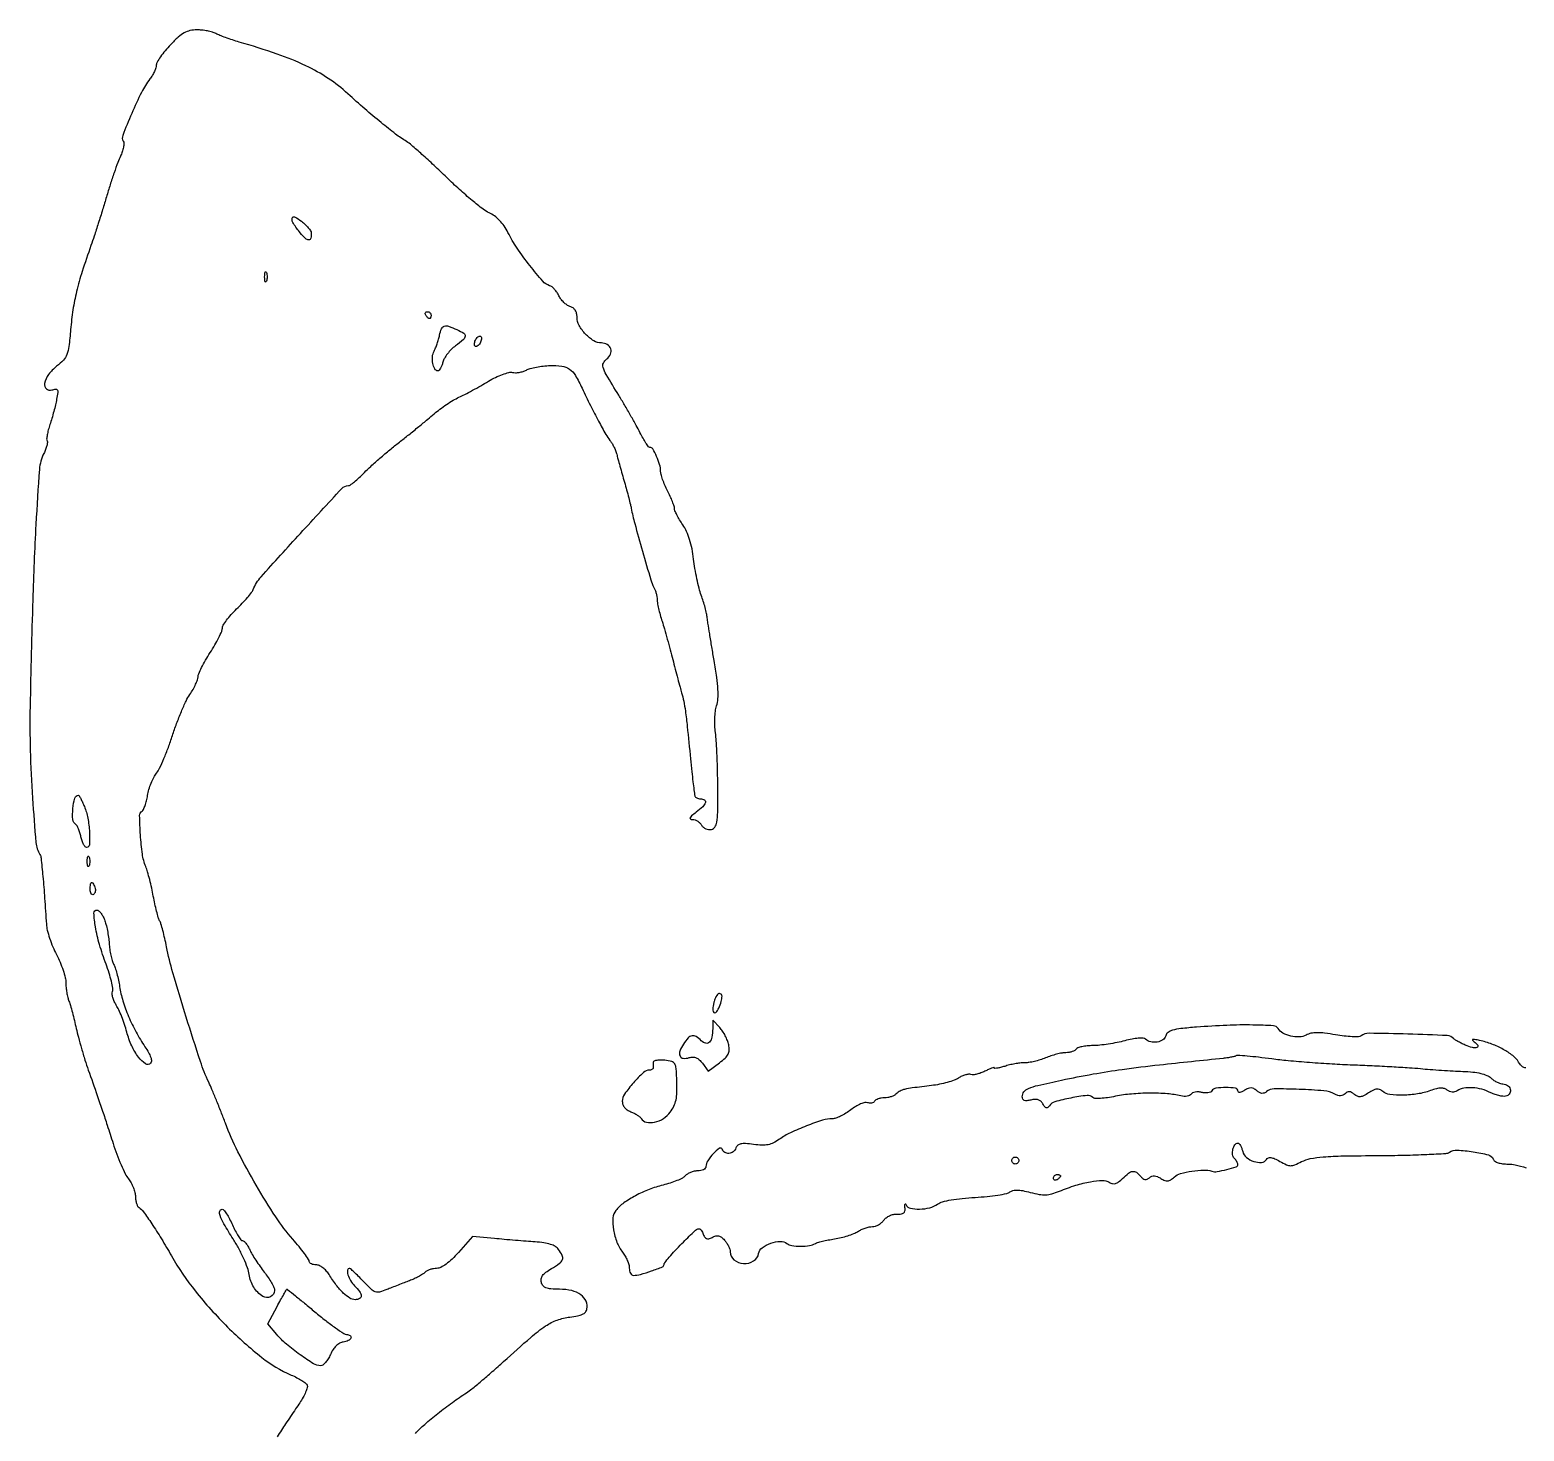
# Model space of a CAD drawing. Extents: x 163 to 1119, y 2 to 1130.
# Drawn here: x 162.7 to 592.3, y 727.2 to 1130 of the extents above; entities that cross this region are included whole.
import ezdxf

# ---------------------------------------------------------------- set-up
doc = ezdxf.new("R2010")
doc.units = 0

msp = doc.modelspace()

# ---------------------------------------------------------------- linework, layer by layer
for points in [[(273.5, 726.550766, -0.025742), (276.191866, 729.165712, -0.011791), (279.950493, 732.304995, -0.011519), (284.132567, 735.479174, -0.014067), (288.191322, 738.244409, 0.027753), (289.695279, 739.330464, 0.004646), (292.440015, 741.59676, 0.005077), (295.618138, 744.326551, 0.004484), (298.875653, 747.234606, -0.005199), (306.672951, 754.17543, -0.031704), (310.954903, 757.454756, -0.060201), (314.289811, 759.14846, -0.060121), (317.933666, 760, 0.019995), (320.136504, 760.331712, 0.06355), (321.549157, 760.794174, 0.103542), (322.40111, 761.441366, 0.132567), (322.828972, 762.324404, 0.152914), (322.568898, 764.558773, 0.132388), (321.074882, 766.396504, 0.099086), (318.435052, 767.598969, 0.057538), (314.961644, 768, -0.01587), (312.459922, 768.079426, -0.07382), (311.051445, 768.380881, -0.133013), (310.219696, 768.978064, -0.107372), (309.720115, 769.962281, -0.108301), (309.678688, 770.996947, -0.1137), (310.077202, 771.933846, -0.076399), (311.004687, 772.869337, -0.026043), (312.603483, 773.928555, 0.021279), (314.951918, 775.452435, 0.149281), (315.774979, 776.521129, 0.205212), (315.722743, 777.683729, 0.045448), (314.674045, 779.431092, 0.100372), (313.751977, 780.271926, 0.056775), (312.369483, 780.899032, 0.042089), (310.466297, 781.34122, 0.019158), (307.924045, 781.611325, -0.002458), (305.395894, 781.794821, -0.00128), (302.244509, 782.047251, -0.001272), (299.010757, 782.322899, -0.001942), (296.206199, 782.580133), (289.912398, 783.182058), (285.871212, 778.591029, -0.020564), (284.038828, 776.674319, -0.033435), (282.31701, 775.224285, -0.039903), (280.796465, 774.285086, -0.118944), (279.615013, 774, 0.045974), (278.681249, 773.913961, 0.037181), (277.707597, 773.656937, 0.038501), (276.838892, 773.280008, 0.074903), (276.232125, 772.832125, -0.056184), (275.565972, 772.300941, -0.016865), (274.443189, 771.647343, -0.016674), (273.124317, 770.993747, -0.017356), (271.782125, 770.438821, 0.00237), (270.290844, 769.873963, 0.001391), (268.511664, 769.18471, 0.001391), (266.736475, 768.485619, 0.002371), (265.257581, 767.890321, -0.032468), (263.210135, 767.2061, -0.150736), (261.97915, 767.25736, -0.106492), (260.767943, 768.005002, -0.01235), (258.509769, 770.283624, 0.006673), (257.13007, 771.707795, 0.01005), (255.886567, 772.908315, 0.005301), (254.815003, 773.881091, 0.183652), (254.502188, 774, 0.390373), (253.962272, 773.502675, 0.093554), (254.10139, 772.176122, 0.06208), (254.852333, 770.471972, 0.061663), (256, 769, -0.035207), (257.469742, 767.307305, -0.151411), (257.914581, 766.065935, -0.29903), (257.454658, 765.294442, -0.113504), (256.174314, 765, -0.141716), (254.611245, 765.452103, -0.051167), (252.77405, 766.893798, -0.040098), (250.765957, 769.16935, -0.021802), (248.661565, 772.25, 0.04718), (247.861837, 773.302019, 0.046373), (246.874794, 774.192188, 0.050263), (245.857532, 774.802957, 0.110516), (244.976947, 775, -0.048076), (244.220354, 775.072916, -0.068073), (243.580728, 775.29064, -0.088253), (243.149746, 775.611577, -0.190938), (243, 775.989413, 0.152733), (242.809477, 776.598575, 0.008034), (241.604687, 778.277931, 0.012061), (240.069794, 780.245426, 0.008433), (238.25, 782.390723, -0.033825), (233.353678, 788.795132, -0.014705), (227.698932, 797.901374, -0.014768), (222.475374, 807.537173, -0.026971), (218.884443, 815.72529, 0.003732), (217.628074, 818.995211, 0.003277), (216.268343, 822.391179, 0.003294), (215.000765, 825.440241, 0.009877), (214.080113, 827.5, -0.030297), (211.693304, 833.484331, -0.004223), (207.615181, 846.194128, -0.004713), (203.759441, 858.992724, -0.022259), (201.947306, 866.44038, 0.007535), (201.440083, 868.829048, 0.008644), (200.882002, 871.093912, 0.007917), (200.346193, 872.995007, 0.048166), (199.961116, 873.94038, -0.049026), (199.584843, 874.868696, -0.008959), (199.091323, 876.657487, -0.009559), (198.589509, 878.779963, -0.008553), (198.148857, 881, 0.009913), (197.680662, 883.325667, 0.008381), (197.095839, 885.765625, 0.008474), (196.487512, 887.972622, 0.023251), (195.960249, 889.5, -0.059826), (195.007797, 893.089252, -0.019031), (194.444575, 898.601794, -0.011308), (194.216748, 904.135702, -0.264885), (194.941027, 905.463553, 0.15056), (195.323764, 905.901392, 0.02191), (195.762816, 907.014634, 0.023153), (196.174627, 908.417381, 0.017974), (196.495912, 909.975803, -0.03093), (196.891401, 911.670934, -0.02297), (197.527294, 913.485997, -0.02339), (198.289287, 915.14888, -0.047552), (199.066236, 916.357076, 0.054798), (199.965918, 917.801605, 0.011488), (201.19486, 920.520116, 0.011917), (202.479497, 923.757447, 0.011029), (203.643987, 927.136513, -0.011709), (204.840726, 930.593881, -0.010989), (206.222052, 934.066103, -0.011027), (207.58243, 937.090754, -0.036727), (208.660675, 938.982135, 0.018693), (209.556138, 940.429093, 0.020441), (210.312823, 941.897171, 0.020382), (210.853807, 943.197414, 0.08861), (211, 944.015857, -0.103313), (211.187413, 944.913195, -0.013192), (212.028125, 946.707479, -0.014983), (213.159794, 948.80624, -0.011963), (214.5, 951, 0.012182), (215.840185, 953.195887, 0.015181), (216.971875, 955.301095, 0.013463), (217.811082, 957.102523, 0.102617), (218, 958.01333, -0.13804), (218.237606, 958.857572, -0.022169), (219.203611, 960.29093, -0.023073), (220.528562, 961.917723, -0.018429), (222.097398, 963.547052, 0.011365), (223.713922, 965.179127, 0.012971), (225.182887, 966.814175, 0.012177), (226.354752, 968.258432, 0.068599), (226.847398, 969.118225, -0.086883), (229.132192, 972.789697, -0.003047), (240.418248, 985.247561, -0.001552), (252.340021, 998.166336, -0.208549), (254.251815, 999, 0.160784), (254.778074, 999.173719, 0.012343), (255.969494, 1000.102906, 0.015934), (257.356053, 1001.31635, 0.011449), (258.828401, 1002.754573, -0.01436), (260.679973, 1004.542284, -0.005829), (263.298362, 1006.873647, -0.005762), (266.174201, 1009.317106, -0.007302), (268.889429, 1011.504573, 0.002609), (271.600319, 1013.646909, 0.002167), (274.462569, 1015.953621, 0.002187), (277.066289, 1018.089653, 0.005915), (278.889429, 1019.635414, -0.018605), (280.527139, 1020.954016, -0.01293), (282.46752, 1022.324122, -0.013061), (284.401047, 1023.543982, -0.026121), (286, 1024.38554, 0.011419), (287.690731, 1025.21289, 0.004725), (289.940625, 1026.405379, 0.004672), (292.32946, 1027.729601, 0.006002), (294.5, 1028.99412, -0.02141), (296.55445, 1030.107693, -0.025077), (298.592804, 1030.97851, -0.025201), (300.36216, 1031.532069, -0.120672), (301.411673, 1031.545335, 0.063774), (302.295035, 1031.456554, 0.035327), (303.375238, 1031.562569, 0.0346), (304.471911, 1031.828188, 0.046674), (305.411673, 1032.225603, -0.057931), (306.531926, 1032.669969, -0.018636), (308.277548, 1033.068816, -0.018309), (310.269192, 1033.371344, -0.019526), (312.235298, 1033.519248, -0.042091), (315.61112, 1033.356765, -0.121649), (317.774286, 1032.506948, -0.103713), (319.490586, 1030.655989, -0.025981), (321.436104, 1027, 0.006095), (323.812175, 1022.071998, 0.00734), (326.168834, 1017.502315, 0.006499), (328.2543, 1013.719319, 0.045997), (329.452767, 1012, -0.042296), (329.985549, 1011.247581, -0.020463), (330.541885, 1010.20625, -0.020129), (331.036367, 1009.066995, -0.027246), (331.383775, 1008, 0.002276), (331.741813, 1006.679865, 0.000637), (332.313722, 1004.61875, 0.000642), (332.966576, 1002.289058, 0.000675), (333.614552, 1000, -0.002823), (334.241697, 997.747653, -0.002979), (334.83204, 995.528125, -0.002847), (335.318664, 993.608805, -0.013459), (335.561612, 992.5, 0.019063), (336.570484, 988.130334, 0.00351), (338.793674, 980.160826, 0.002046), (341.182552, 971.950921, 0.050421), (342.076574, 969.763569, -0.034866), (342.429998, 968.970139, -0.023183), (342.727291, 968.019166, -0.023365), (342.930688, 967.064485, -0.041523), (342.995054, 966.263569, 0.046482), (343.081868, 965.302557, 0.010516), (343.414227, 963.696173, 0.010806), (343.878531, 961.852167, 0.0103), (344.428971, 960, -0.006488), (345.095355, 957.818732, -0.002844), (345.92424, 954.9125, -0.002814), (346.769126, 951.817791, -0.003764), (347.498714, 949, 0.002081), (348.191473, 946.286847, 0.001929), (348.924313, 943.509828, 0.001923), (349.595503, 941.043589, 0.006474), (350.061646, 939.437713, -0.024823), (350.662767, 937.041815, -0.015756), (351.134587, 934.202635, -0.007559), (351.662484, 929.751614, -0.001049), (352.598542, 920.5, 0.001589), (352.979199, 916.777867, 0.003214), (353.307094, 913.849811, 0.004025), (353.600679, 911.532049, 0.008626), (353.872377, 909.75, 0.170776), (354.031743, 909.462965, 0.073601), (354.403136, 909.220312, 0.060641), (354.916644, 909.055447, 0.047417), (355.5, 909, -0.144828), (356.606864, 908.672521, -0.338836), (356.879375, 907.907246, -0.125575), (356.109796, 906.68285, -0.029715), (354.25, 905.115087, 0.012141), (352.938053, 904.085755, 0.104007), (352.474864, 903.505862, 0.42062), (352.587608, 903.176277, 0.106969), (353.20031, 903.03168, -0.080941), (353.917176, 902.901115, -0.055053), (354.66463, 902.538501, -0.054196), (355.328368, 902.01269, -0.070703), (355.797559, 901.397259, 0.091404), (356.282975, 900.812108, 0.070112), (356.989955, 900.372802, 0.069026), (357.80279, 900.140681, 0.082765), (358.597249, 900.160405, 0.198763), (359.631748, 900.841713, 0.110604), (360.19462, 902.268814, 0.036269), (360.431974, 905.126667, 0.003595), (360.453778, 912.013147, 0.004853), (360.38886, 916.740925, 0.004912), (360.232256, 921.447612, 0.004791), (360.016477, 925.540981, 0.019922), (359.764569, 928, -0.02677), (359.591182, 929.956319, -0.020199), (359.603101, 932.114534, -0.020566), (359.780446, 934.146852, -0.04371), (360.117807, 935.687775, 0.06007), (360.494334, 937.723393, 0.029303), (360.505756, 940.368693, 0.021186), (360.166329, 943.870123, 0.008197), (359.411591, 948.687775, -0.001419), (358.739491, 952.627875, -0.001686), (358.128, 956.352034, -0.001461), (357.63189, 959.497169, -0.010837), (357.432579, 961, 0.027679), (357.226392, 962.234264, 0.010337), (356.80603, 963.940625, 0.010205), (356.270346, 965.785292, 0.012176), (355.688024, 967.5, -0.025309), (355.073582, 969.478415, -0.010598), (354.439101, 972.196471, -0.010454), (353.881701, 975.138794, -0.013359), (353.497794, 977.870966, 0.021091), (353.034843, 980.832635, 0.026869), (352.348373, 983.510353, 0.029649), (351.459989, 985.842466, 0.043274), (350.387774, 987.760513, -0.01392), (349.473546, 989.191895, -0.016926), (348.701408, 990.583033, -0.015602), (348.134458, 991.782159, -0.102975), (348, 992.428105, 0.082315), (347.889874, 993.092501, 0.011773), (347.4125, 994.391941, 0.013114), (346.765767, 995.913814, 0.010855), (346, 997.5, -0.016151), (345.23443, 999.129631, -0.016868), (344.5875, 1000.782104, -0.016781), (344.126252, 1002.242824, -0.06818), (344, 1003.164389, 0.073596), (343.723683, 1005.031485, 0.03148), (342.84034, 1007.40132, 0.025193), (341.757925, 1009.531639, 0.268784), (340.949612, 1010, -0.233536), (340.566145, 1010.189439, -0.014487), (339.803497, 1011.248438, -0.019024), (338.948157, 1012.621519, -0.012771), (338.07215, 1014.25, 0.008897), (336.974019, 1016.329871, 0.003486), (335.388408, 1019.160937, 0.003449), (333.63045, 1022.200074, 0.00429), (331.952495, 1025, -0.00317), (328.386256, 1030.920686, -0.0547), (327.45297, 1032.974587, -0.198695), (327.547927, 1034.237143, -0.11857), (328.537055, 1035.403437, 0.136293), (329.612185, 1036.764654, 0.182757), (329.668394, 1038.32233, 0.180628), (328.677602, 1039.540422, 0.133418), (326.98593, 1040, -0.140854), (324.777172, 1040.63482, -0.063478), (322.424017, 1042.563237, -0.062999), (320.603742, 1045.051118, -0.127135), (320, 1047.387158, 0.059264), (319.867771, 1048.498841, 0.086514), (319.476089, 1049.401564, 0.092614), (318.826546, 1050.075897, 0.078181), (317.939042, 1050.519347, -0.073586), (317.070215, 1050.943589, -0.041911), (316.163068, 1051.684572, -0.040803), (315.356589, 1052.60308, -0.052914), (314.787285, 1053.567513, 0.042201), (314.251497, 1054.521167, 0.037989), (313.545928, 1055.407789, 0.040055), (312.785898, 1056.105421, 0.089039), (312.093148, 1056.470436, -0.137665), (310.128068, 1057.760543, -0.012904), (306.408938, 1062.26274, -0.017711), (302.746962, 1067.293577, -0.030754), (300.125757, 1071.743737, 0.033071), (298.99799, 1073.638297, 0.03924), (297.68644, 1075.255238, 0.042442), (296.245952, 1076.534102, 0.056175), (294.732871, 1077.418546, -0.059738), (292.965558, 1078.468506, -0.009445), (289.805906, 1080.993904, -0.010364), (286.182773, 1084.132802, -0.008895), (282.5, 1087.580386, 0.004619), (278.86699, 1091.040144, 0.005597), (275.393906, 1094.214852, 0.004781), (272.419284, 1096.822693, 0.037995), (270.94734, 1097.905576, -0.022777), (267.823034, 1100.060813, -0.00864), (263.65821, 1103.338051, -0.008027), (258.961544, 1107.294194, -0.006699), (254.098568, 1111.641558, 0.039727), (248.467449, 1116.043208, 0.035098), (241.979454, 1119.705473, 0.02807), (233.792738, 1123.047634, 0.01299), (222.827401, 1126.505647, -0.008701), (220.89094, 1127.098114, -0.008189), (218.936453, 1127.769079, -0.00818), (217.223964, 1128.420372, -0.02791), (216.143142, 1128.923393, 0.052343), (215.12716, 1129.337229, 0.022251), (213.697058, 1129.683747, 0.021723), (212.124842, 1129.921021, 0.026593), (210.640931, 1130, 0.054501), (208.690224, 1129.786737, 0.073793), (207.036216, 1129.154506, 0.055547), (205.318516, 1127.919379, 0.018335), (203.085969, 1125.75, 0.017364), (201.528977, 1124.004416, 0.021602), (200.212313, 1122.27399, 0.020511), (199.248572, 1120.757842, 0.130364), (199.010779, 1119.884859, -0.078519), (198.881481, 1119.100565, -0.028121), (198.463807, 1118.043613, -0.027078), (197.867412, 1116.916558, -0.028826), (197.163883, 1115.884859, 0.047499), (194.751823, 1112.047745, 0.01539), (191.920154, 1105.961823, 0.008119), (189.348736, 1099.678936, 0.235677), (189.501619, 1097.997381, -0.146434), (189.67906, 1097.337729, -0.03897), (189.562668, 1096.243059, -0.036061), (189.227513, 1094.96216, -0.030402), (188.696085, 1093.664875, 0.02359), (187.948591, 1091.908691, 0.005693), (186.883, 1088.932807, 0.005831), (185.737796, 1085.486324, 0.00576), (184.668419, 1082, -0.003124), (183.567737, 1078.342968, -0.002433), (182.327168, 1074.38125, -0.00246), (181.134987, 1070.70076, -0.005975), (180.209537, 1068, 0.008107), (177.691602, 1060.548376, 0.018026), (176.073273, 1054.781699, 0.021301), (175.04101, 1049.554017, 0.01729), (174.369623, 1043.880096, -0.008462), (173.875601, 1038.962657, -0.061711), (173.312616, 1036.665242, -0.100015), (172.303309, 1035.065864, -0.03924), (170.35099, 1033.318547, 0.070797), (168.032967, 1030.965191, 0.110256), (166.884998, 1028.372676, 0.266012), (167.39918, 1026.83528, 0.264788), (168.987697, 1026.496095, -0.047472), (170.082134, 1026.73218, -0.314153), (170.548938, 1026.482475, -0.153251), (170.670419, 1025.76043, -0.012046), (170.353139, 1023.813483, -0.012538), (170.021657, 1022.263649, -0.006249), (169.528429, 1020.318067, -0.006199), (168.967082, 1018.314552, -0.009074), (168.41942, 1016.567172, 0.015913), (167.952702, 1015.003445, 0.021327), (167.636221, 1013.558195, 0.019121), (167.47442, 1012.364217, 0.163954), (167.594844, 1011.84654, -0.17173), (167.697839, 1011.371324, -0.031363), (167.525755, 1010.473714, -0.030504), (167.178539, 1009.401264, -0.023549), (166.675931, 1008.279368, 0.098943), (165.400462, 1003.689186, 0.004828), (164.383761, 987.857205, 0.006242), (163.473767, 966.198358, 0.002274), (162.707446, 935.5, 0.012299), (162.760113, 922.923, 0.009381), (163.414523, 909.169424, 0.005051), (164.39322, 896.385754, 0.117299), (165.533178, 892.946317, -0.113339), (165.875481, 891.939943, -0.002423), (166.386113, 886.708528, -0.005299), (166.90202, 880.420056, -0.003169), (167.388697, 872.934125, 0.047181), (167.654763, 871.207294, 0.01864), (168.329846, 868.898296, 0.018252), (169.249489, 866.441795, 0.02177), (170.298919, 864.202531, -0.020865), (171.332829, 862.006741, -0.019462), (172.206557, 859.681407, -0.019868), (172.819471, 857.556115, -0.060333), (173, 856.065459, 0.024703), (173.064533, 854.760082, 0.017021), (173.26067, 853.292182, 0.017199), (173.546818, 851.889671, 0.033261), (173.887387, 850.797053, -0.021109), (174.307138, 849.557217, -0.005703), (174.866201, 847.559134, -0.005763), (175.449384, 845.274159, -0.005947), (175.973404, 843, 0.011342), (176.595028, 840.429339, 0.005671), (177.491508, 837.20625, 0.005627), (178.495268, 833.889647, 0.008268), (179.458236, 831, -0.000644), (182.02107, 823.683405, -0.002574), (183.561979, 819.19185, -0.003206), (184.886367, 815.180969, -0.001437), (186.578366, 809.892348, 0.012801), (187.648244, 806.792798, 0.013027), (188.869554, 803.770359, 0.012895), (190.065605, 801.202257, 0.051262), (190.994109, 799.734619, -0.041316), (191.762047, 798.57249, -0.031386), (192.410769, 797.189483, -0.032142), (192.856551, 795.805384, -0.061909), (193, 794.651288, 0.037729), (193.076837, 793.634456, 0.041455), (193.305653, 792.673273, 0.045504), (193.640446, 791.897712, 0.130423), (194.04052, 791.474957, -0.09829), (195.264466, 790.33582, -0.008627), (197.695908, 786.842606, -0.01096), (200.472817, 782.499694, -0.008041), (203.367611, 777.569193, 0.04057), (210.227679, 767.453263, 0.027865), (219.504394, 757.143768, 0.028153), (229.343106, 748.40827, 0.065332), (237.795194, 743.349857, -0.017829), (239.422293, 742.574935, -0.022445), (240.866193, 741.738577, -0.021353), (241.990252, 740.948603, -0.138142), (242.400502, 740.398691, -0.168968), (242.421713, 739.728416, -0.025528), (241.949097, 738.450306, -0.026213), (241.207296, 736.94416, -0.019959), (240.245934, 735.376036, 0.000117), (239.059705, 733.603026, 0.000067), (237.629457, 731.463585, 0.000067), (236.192159, 729.31235, 0.000112), (234.982215, 727.5, 0.013142), (233.77071, 725.576821, 0.006374)], [(592.7772, 831.638015, -0.173092), (592.173081, 831.718448, -0.099172), (591.503298, 832.252199, -0.030062), (590.723543, 833.299175, 0.080932), (589.004088, 835.176431, 0.040704), (586.320099, 836.959428, 0.037421), (583.042449, 838.463411, 0.034883), (579.5, 839.503769, 0.008021), (578.049086, 839.797692, 0.105474), (577.504418, 839.783343, 0.581162), (577.446021, 839.581313, 0.047539), (577.97104, 839.135257, -0.092686), (578.942866, 838.146367, -0.487281), (578.740532, 837.525401, -0.154135), (577.432449, 837.468983, -0.037971), (575.379226, 838.192205, -0.009656), (574.240155, 838.719971, -0.011861), (573.198898, 839.257986, -0.010362), (572.349378, 839.745925, -0.079864), (572, 840.041084, 0.207128), (570.200795, 840.915493, 0.00347), (558.896776, 841.333514, 0.004058), (547.712624, 841.578579, 0.164407), (545.421374, 840.839307, -0.154554), (544.676143, 840.582946, -0.01647), (542.821096, 840.598335, -0.019065), (540.5598, 840.778166, -0.01422), (538.08403, 841.142018, 0.012147), (534.940032, 841.617394, 0.033687), (532.708911, 841.747893, 0.048178), (531.016778, 841.56921, 0.072604), (529.624295, 841.066521, -0.113178), (527.641959, 840.526418, -0.06712), (525.191502, 840.756045, -0.068126), (522.935801, 841.614166, -0.130143), (521.538122, 842.938317, 0.245263), (520.19274, 843.737829, 0.009553), (514.245474, 843.952351, 0.014758), (506.858166, 843.859526, 0.0089), (498.114896, 843.33537, 0.007285), (493.580342, 842.915886, 0.04187), (491.213844, 842.459523, 0.091984), (489.903443, 841.814121, 0.170092), (489.248265, 840.841364, -0.18557), (488.418012, 839.685117, -0.10507), (486.789202, 839.050145, -0.096885), (484.923932, 839.107656, -0.13322), (483.45, 839.891694, 0.178191), (482.774351, 840.178206, 0.031224), (481.36978, 840.158487, 0.028851), (479.574413, 839.916176, 0.017856), (477.5, 839.435827, -0.016704), (475.279836, 838.916337, -0.011543), (472.737649, 838.471148, -0.011653), (470.271411, 838.156307, -0.023289), (468.309017, 838.044133, 0.022009), (466.658997, 837.95405, 0.02882), (465.167588, 837.719214, 0.029009), (463.990007, 837.391021, 0.173566), (463.5, 837, -0.12628), (463.100529, 836.615739, -0.046679), (462.382349, 836.29375, -0.042547), (461.496034, 836.073901, -0.039545), (460.563107, 836, 0.044824), (459.426297, 835.897882, 0.017247), (457.875862, 835.56147, 0.016914), (456.209304, 835.078663, 0.019995), (454.671309, 834.507131, -0.021872), (453.134722, 833.942675, -0.018695), (451.472535, 833.481008, -0.019106), (449.928533, 833.175531, -0.049759), (448.799185, 833.110315, 0.03658), (447.689654, 833.075492, 0.015709), (446.220698, 832.874597, 0.015446), (444.662722, 832.561664, 0.019688), (443.25, 832.17299, -0.011982), (442.003467, 831.809287, -0.02102), (440.954688, 831.577079, -0.01756), (440.147575, 831.462729, -0.4455), (440, 831.595486, 0.486168), (439.861452, 831.704297, 0.021921), (439.192187, 831.509583, 0.02272), (438.305057, 831.163058, 0.012435), (437.25, 830.662886, -0.029065), (436.103075, 830.16515, -0.031074), (434.931212, 829.816463, -0.032703), (433.895335, 829.647489, -0.110092), (433.217957, 829.73122, 0.115971), (432.567693, 829.803945, 0.04095), (431.643012, 829.615167, 0.037989), (430.62354, 829.232383, 0.036244), (429.656759, 828.69467, -0.058644), (428.416407, 828.075675, -0.018756), (426.449458, 827.449457, -0.018427), (424.188226, 826.91077, -0.019584), (421.938803, 826.552705, 0.002344), (416.38539, 825.864012, 0.025271), (414.157815, 825.461877, 0.064599), (412.851974, 824.973105, 0.074695), (411.784387, 824.184387, -0.074767), (411.169398, 823.730179, -0.038515), (410.289625, 823.347914, -0.037204), (409.303936, 823.087252, -0.046071), (408.359017, 823, 0.039147), (407.457878, 822.929338, 0.042313), (406.602704, 822.719079, 0.046432), (405.910409, 822.411199, 0.127171), (405.526992, 822.043674, -0.123194), (405.194067, 821.719508, -0.081392), (404.692724, 821.528227, -0.073335), (404.103564, 821.495403, -0.069023), (403.516906, 821.631886, 0.156389), (402.749334, 821.675025, 0.036884), (401.517917, 821.256179, 0.034468), (400.107758, 820.538977, 0.028056), (398.70454, 819.588212, -0.024532), (397.264456, 818.597599, -0.025052), (395.744087, 817.760287, -0.025807), (394.355851, 817.170558, -0.08775), (393.391492, 817, 0.075963), (390.599682, 816.573391, 0.016398), (385.973294, 814.957337, 0.017857), (381.333198, 812.970512, 0.044654), (378.155021, 811.110385, -0.038128), (376.454916, 810.085372, -0.067014), (374.906001, 809.550481, -0.059521), (373.147385, 809.409879, -0.024278), (370.753918, 809.620251, 0.015277), (368.436149, 809.866074, 0.067794), (367.071488, 809.783731, 0.12655), (366.226043, 809.378033, 0.126981), (365.68258, 808.6152, -0.13524), (364.884697, 807.532878, -0.144646), (363.665255, 807.046674, -0.161757), (362.476759, 807.323249, -0.172726), (361.72834, 808.25, 0.492866), (360.923544, 808.514634, 0.054723), (359.212062, 807.050983, 0.044257), (357.562322, 804.949285, 0.138484), (357.033269, 803.25, -0.180596), (356.840424, 802.772662, -0.088019), (356.311366, 802.367188, -0.06924), (355.534627, 802.092361, -0.050497), (354.622445, 802, 0.052189), (353.626134, 801.895722, 0.042544), (352.599029, 801.585184, 0.044167), (351.694162, 801.129045, 0.080895), (351.072917, 800.587859, -0.100133), (350.299257, 799.964183, -0.02108), (348.717572, 799.225886, -0.021298), (346.777325, 798.513292, -0.01877), (344.700472, 797.934363, 0.03397), (340.730259, 796.696529, 0.030427), (336.809996, 794.893972, 0.031845), (333.428516, 792.795174, 0.064821), (331.141579, 790.670592, 0.161552), (330.304894, 788.528609, 0.053), (330.489543, 785.102941, 0.051316), (331.461731, 781.481802, 0.075565), (333.082924, 778.621708, -0.036329), (333.816712, 777.534947, -0.030229), (334.436859, 776.285855, -0.031278), (334.8649, 775.067478, -0.068938), (335, 774.092271, 0.052231), (335.083853, 773.291753, 0.072108), (335.333107, 772.614605, 0.092062), (335.701198, 772.159675, 0.178591), (336.13398, 772, 0.066169), (338.2335, 772.27907, 0.018484), (341.40499, 773.264496, 0.010553), (344.542717, 774.443134, 0.306699), (345, 775.118502, -0.172294), (345.177575, 775.618531, -0.00603), (346.514273, 777.223234, -0.01059), (348.179664, 779.092542, -0.007138), (350.15497, 781.157437, -0.004533), (353.458549, 784.453287, -0.077901), (354.698893, 785.33817, -0.327206), (355.475683, 785.206216, -0.104318), (356.138936, 784.153457, 0.036584), (356.650308, 783.030884, 0.162815), (357.174363, 782.545199, 0.182718), (357.846874, 782.502659, 0.048318), (358.858099, 782.924057, -0.057714), (359.859434, 783.319477, -0.120693), (360.691885, 783.336603, -0.110561), (361.485437, 782.963129, -0.043809), (362.374133, 782.139081, -0.037789), (362.996365, 781.337381, -0.033035), (363.522402, 780.415295, -0.03448), (363.885636, 779.51492, -0.078793), (364, 778.793704, 0.22698), (365.106913, 776.480972, 0.155225), (367.868169, 775.409944, 0.153424), (370.763905, 776.126113, 0.223196), (372.192773, 778.284938, -0.202515), (373.187091, 779.924655, -0.072116), (375.664558, 781.221005, -0.071434), (378.438659, 781.770276, -0.18697), (380.336178, 781.148138, 0.140008), (381.717813, 780.550445, 0.032683), (384.263178, 780.38543, 0.033927), (386.854303, 780.56302, 0.104379), (388.5, 781.153067, -0.069261), (389.135981, 781.432487, -0.009701), (390.528125, 781.797266, -0.010929), (392.20376, 782.163197, -0.009088), (394, 782.480744, 0.019882), (395.885297, 782.856167, 0.017218), (397.828727, 783.395602, 0.01756), (399.556021, 784.007198, 0.047418), (400.714817, 784.596097, -0.034395), (401.707758, 785.13364, -0.026096), (402.860209, 785.587604, -0.026664), (403.991634, 785.900432, -0.054162), (404.908113, 786, 0.07935), (405.761402, 786.136276, 0.04957), (406.689258, 786.545961, 0.048392), (407.547043, 787.147479, 0.062518), (408.193296, 787.858589, -0.078138), (408.881618, 788.570238, -0.053851), (409.846193, 789.146471, -0.052776), (410.936697, 789.514461, -0.065947), (412, 789.608589, 0.037673), (413.234865, 789.647997, 0.147428), (413.929887, 789.941814, 0.183966), (414.259421, 790.52514, 0.065185), (414.279096, 791.5, -0.015875), (414.223249, 792.212162, -0.11671), (414.28589, 792.545313, -0.558677), (414.41974, 792.563303, -0.067126), (414.612429, 792.25, 0.24196), (415.81329, 791.281573, 0.057243), (418.458752, 791.044162, 0.055018), (421.397017, 791.442606, 0.091833), (423.660797, 792.474966, -0.087532), (425.048268, 793.122058, -0.020911), (427.541413, 793.679461, -0.019054), (430.721966, 794.12779, -0.01198), (434.464895, 794.420237, 0.010725), (437.891414, 794.67931, 0.014259), (440.990915, 795.070129, 0.01152), (443.530857, 795.524412, 0.123802), (444.466515, 795.97221, -0.116019), (445.330596, 796.402169, -0.063412), (446.514036, 796.525763, -0.043318), (448.114722, 796.350309, -0.016398), (450.307626, 795.840209, 0.020611), (452.858192, 795.269517, 0.055145), (454.713446, 795.141801, 0.059406), (456.47109, 795.425663, 0.0271), (458.672702, 796.187106, -0.020968), (463.376521, 797.878781, -0.031516), (467.610241, 798.916162, -0.035273), (471.044013, 799.284175, -0.149729), (473.017285, 798.757133, 0.078494), (473.952202, 798.360114, 0.131504), (474.800489, 798.374193, 0.09701), (475.704776, 798.835267, 0.030126), (476.851927, 799.851927, -0.028203), (478.568613, 801.385155, -0.13837), (479.755523, 801.88365, -0.190135), (480.814177, 801.609769, -0.062364), (482.010234, 800.487669, 0.049176), (482.669947, 799.835303, 0.128013), (483.273032, 799.560986, 0.145913), (483.882071, 799.632902, 0.071473), (484.554318, 800.04508, -0.08232), (485.2661, 800.460649, -0.106016), (486.012773, 800.575745, -0.08625), (486.855772, 800.378027, -0.038969), (487.8657, 799.851799, 0.04018), (489.003849, 799.262256, 0.125208), (489.851058, 799.135517, 0.122067), (490.66861, 799.42799, 0.037286), (491.712972, 800.240243, -0.114985), (493.518921, 801.242369, -0.030255), (496.769585, 801.959538, -0.031241), (500.147153, 802.278621, -0.086712), (502.5, 801.944026, 0.120196), (504.020469, 801.829762, 0.022082), (506.795319, 802.416534, 0.016289), (509.518925, 803.214844, 0.323942), (510, 803.879455, 0.09986), (509.929885, 804.22702, 0.033563), (509.69662, 804.69172, 0.031833), (509.362457, 805.184416, 0.031457), (508.967217, 805.632783, -0.174135), (508.467279, 806.693107, -0.082105), (508.571641, 808.223901, -0.088881), (509.142968, 809.541265, -0.251163), (509.998581, 810, -0.217635), (510.340639, 809.843709, -0.046958), (510.728277, 809.300472, -0.040914), (511.094635, 808.530576, -0.029123), (511.380871, 807.618627, 0.1593), (512.452235, 805.916779, 0.093254), (514.578008, 804.735984, 0.103122), (516.812311, 804.476671, 0.233204), (518.228403, 805.341368, -0.164704), (518.755159, 805.76728, -0.126904), (519.495249, 805.842285, -0.070207), (520.544053, 805.527434, -0.020515), (522.047117, 804.758536, 0.021957), (523.955196, 803.789379, 0.103617), (525.147015, 803.523413, 0.102497), (526.351792, 803.756635, 0.021253), (528.316167, 804.676623, -0.073715), (530.810847, 805.540415, -0.026689), (534.53593, 806.038051, -0.015287), (540.321059, 806.320979, -0.003173), (550.5, 806.442606, 0.004044), (557.877151, 806.543606, 0.006081), (564.30816, 806.761954, 0.002724), (569.769651, 807.043731, 0.126437), (570.82565, 807.380291, -0.153567), (573.100431, 807.974046, -0.025996), (577.621471, 807.51397, -0.022953), (582.052049, 806.619107, -0.244504), (583.385241, 805.438461, 0.154956), (583.865405, 804.837189, 0.066385), (584.79824, 804.378639, 0.050913), (586.103025, 804.083348, 0.029005), (587.718615, 803.981702, -0.054497), (589.718777, 803.753249, -0.014014), (592.873555, 802.945562, -0.014099)]]:
    msp.add_lwpolyline(points, format="xyb")
for points in [[(243.564866, 1071.65943, -0.06337), (243.456143, 1070.123821, -0.355958), (242.865634, 1069.636855, -0.196678), (241.889341, 1070.029914, -0.028522), (240.409956, 1071.641608, -0.02399), (238.426594, 1074.318743, -0.174514), (238.046179, 1075.846099, -0.524241), (238.761782, 1076.240428, -0.051159), (240.75, 1074.98201, -0.022901), (241.807514, 1074.068788, -0.027464), (242.711242, 1073.113703, -0.027928), (243.369279, 1072.242723, -0.134627)], [(230.662281, 1057.75, -0.174857), (230.474999, 1057.540618, -0.447206), (230.306058, 1057.601563, -0.078554), (230.189089, 1058.10856, -0.017491), (230.157895, 1059, -0.017491), (230.189089, 1059.89144, -0.078554), (230.306058, 1060.398438, -0.447206), (230.474999, 1060.459382, -0.174857), (230.662281, 1060.25, -0.057986), (230.818615, 1059.679992, -0.037979), (230.87034, 1059, -0.037979), (230.818615, 1058.320008, -0.057986)], [(278, 1048, -0.042167), (277.967655, 1047.617151, -0.061769), (277.870461, 1047.29375, -0.081139), (277.727648, 1047.07446, -0.210953), (277.559017, 1047, -0.151918), (277.34829, 1047.065539, -0.038439), (277.066025, 1047.29375, -0.035638), (276.768994, 1047.617226, -0.029505), (276.5, 1048, -0.082592), (276.343488, 1048.3821, -0.161196), (276.3746, 1048.70625, -0.182303), (276.586039, 1048.921712, -0.108972), (276.940983, 1049, -0.093332), (277.345238, 1048.923877, -0.09642), (277.688914, 1048.70625, -0.099167), (277.918938, 1048.381556, -0.105053)], [(285.452947, 1043.839485, -0.032259), (287.400612, 1042.795559, -0.284294), (287.815847, 1041.958106, -0.196297), (287.305509, 1040.981012, -0.016292), (285.014167, 1039.168595, 0.038089), (283.825511, 1038.141151, 0.031481), (282.722541, 1036.880875, 0.032585), (281.855955, 1035.588969, 0.070063), (281.405759, 1034.480537, -0.029371), (281.107091, 1033.530625, -0.041188), (280.723955, 1032.728658, -0.047367), (280.318008, 1032.163238, -0.216662), (279.95898, 1032, -0.276583), (279.071816, 1032.531401, -0.076652), (278.510235, 1034.126874, -0.067224), (278.410265, 1036.078067, -0.104286), (278.892061, 1037.687452, 0.028741), (279.311885, 1038.576374, 0.013255), (279.759438, 1039.775377, 0.01308), (280.164699, 1041.064497, 0.017691), (280.458649, 1042.25, -0.045449), (281.028123, 1044.10073, -0.221869), (281.81307, 1044.824379, -0.162677), (283.0472, 1044.806599, -0.022652)], [(292.361626, 1040.5, -0.046632), (292.077603, 1039.926166, -0.052856), (291.702003, 1039.440625, -0.060245), (291.296202, 1039.108138, -0.142471), (290.924396, 1039, -0.209945), (290.644659, 1039.122874, -0.13955), (290.484956, 1039.440625, -0.08982), (290.480468, 1039.92532, -0.049166), (290.638374, 1040.5, -0.046632), (290.922397, 1041.073834, -0.052856), (291.297997, 1041.559375, -0.060245), (291.703798, 1041.891862, -0.142471), (292.075604, 1042, -0.209945), (292.355341, 1041.877126, -0.13955), (292.515044, 1041.559375, -0.08982), (292.519532, 1041.07468, -0.049166)], [(178.321248, 906.75, -0.052458), (179.302441, 903.442369, -0.032158), (179.786816, 899.400251, -0.026261), (179.795709, 895.787475, -0.39963), (178.967802, 895, -0.222042), (178.535063, 895.202138, -0.051058), (178.071507, 895.887363, -0.043367), (177.651592, 896.863977, -0.030509), (177.345838, 898.020809, 0.022316), (177.050612, 899.216745, 0.026569), (176.66334, 900.312355, 0.026878), (176.245644, 901.184533, 0.129935), (175.870838, 901.579826, -0.237944), (175.000278, 902.999675, -0.043898), (175.015835, 906.164263, -0.044726), (175.570521, 909.177458, -0.336768), (176.653247, 910, -0.274334), (176.822975, 909.899297, -0.006408), (177.275186, 909.045313, -0.012386), (177.781414, 907.995746, -0.007859)], [(179.662281, 889.75, -0.174857), (179.474999, 889.540618, -0.447206), (179.306058, 889.601563, -0.078554), (179.189089, 890.10856, -0.017491), (179.157895, 891, -0.017491), (179.189089, 891.89144, -0.078554), (179.306058, 892.398438, -0.447206), (179.474999, 892.459382, -0.174857), (179.662281, 892.25, -0.057986), (179.818615, 891.679992, -0.037979), (179.87034, 891, -0.037979), (179.818615, 890.320008, -0.057986)], [(181.349337, 883.532025, -0.066719), (181.493102, 882.926665, -0.072258), (181.466258, 882.321649, -0.081026), (181.279146, 881.809536, -0.126981), (180.956326, 881.473008, -0.214542), (180.594852, 881.42542, -0.177225), (180.280921, 881.660421, -0.099152), (180.068264, 882.193244, -0.045552), (180, 882.940983, -0.020503), (180.063011, 884.476999, -0.275668), (180.377209, 884.917133, -0.395517), (180.794126, 884.769457, -0.027681)], [(184.104512, 874.25, -0.029644), (184.529404, 872.909995, -0.013526), (184.93163, 871.117475, -0.01334), (185.254793, 869.200474, -0.017886), (185.438726, 867.447786, 0.01916), (185.620895, 865.7535, 0.017151), (185.936979, 864.013747, 0.017472), (186.329163, 862.471162, 0.050161), (186.742835, 861.447786, -0.042994), (187.183728, 860.400437, -0.013135), (187.669404, 858.750287, -0.013043), (188.118399, 856.8657, -0.013907), (188.457881, 855, 0.036526), (189.396688, 850.90191, 0.025195), (191.023665, 846.425314, 0.024231), (193.187693, 841.915886, 0.02544), (195.746239, 837.712198, -0.020592), (196.802396, 836.014204, -0.047708), (197.413629, 834.645187, -0.070744), (197.605899, 833.608163, -0.20987), (197.348954, 832.948954, -0.36195), (195.876409, 832.814823, -0.079456), (193.893807, 834.707896, -0.055368), (191.924719, 837.9981, -0.042714), (190.516209, 841.938555, 0.015447), (189.871339, 844.108961, 0.013413), (189.065231, 846.341323, 0.013611), (188.225978, 848.323165, 0.03808), (187.498015, 849.643373, -0.038105), (186.907751, 850.713986, -0.039686), (186.496067, 851.847555, -0.042951), (186.305041, 852.878676, -0.116457), (186.404134, 853.610772, 0.134408), (186.494228, 854.516055, 0.015938), (186.089551, 856.513483, 0.018121), (185.433774, 858.901503, 0.013939), (184.552294, 861.457298, -0.01945), (182.679481, 867.087914, -0.02848), (181.513362, 872.176783, -0.028007), (181.069753, 876.109771, -0.430806), (181.911207, 877, -0.177201), (182.42111, 876.813431, -0.049044), (183.025037, 876.192188, -0.043064), (183.617, 875.302659, -0.033708)], [(359.606989, 851.418213, 0.02758), (359.374328, 850.695034, 0.017166), (359.178303, 849.825725, 0.017212), (359.04359, 848.952341, 0.029662), (359, 848.218213, 0.222968), (359.316499, 847.543755, 0.391917), (359.885773, 847.574388, 0.086285), (360.723941, 848.80519, 0.033089), (361.454993, 850.75, 0.075256), (361.671365, 852.250877, 0.31394), (361.172208, 852.956845, 0.322092), (360.353054, 852.724625, 0.076386)], [(358.984687, 842.938561, -0.041516), (358.760672, 840.435654, -0.145285), (358.047951, 839.00001, -0.276789), (356.989362, 838.694018, -0.132448), (355.716746, 839.426111, 0.052782), (354.224504, 840.632663, 0.191784), (353.050759, 840.865099, 0.16581), (351.926616, 840.233203, 0.037525), (350.57345, 838.471754, 0.055139), (349.556859, 836.469825, 0.193432), (349.588688, 835.051678, 0.278627), (350.524176, 834.379946, 0.096953), (352.241384, 834.576612, -0.074545), (353.292611, 834.744658, -0.102792), (354.227867, 834.559777, -0.088378), (355.111419, 833.985529, -0.043008), (356.01399, 832.981453), (357.713527, 830.728326), (360.932894, 833.108508, 0.025332), (362.594048, 834.471973, 0.089185), (363.432705, 835.563908, 0.113703), (363.730648, 836.727744, 0.055452), (363.597316, 838.263418, 0.044273), (363.238644, 839.483659, 0.026497), (362.611663, 840.860358, 0.026396), (361.835896, 842.174969, 0.041055), (361.021185, 843.207635), (359, 845.377123)], [(341.881579, 833.313358, 0.022139), (341.844748, 832.94741, 0.01401), (341.83273, 832.518612, 0.014068), (341.844627, 832.095872, 0.025089), (341.881579, 831.75, -0.15841), (341.836205, 831.464494, -0.11801), (341.627701, 831.220312, -0.093045), (341.281566, 831.055851, -0.06459), (340.851019, 831, 0.189835), (339.066426, 830.297113, 0.02543), (336.201619, 827.33995, 0.026824), (333.651015, 824.087588, 0.154056), (333, 822.024815, 0.090436), (333.166937, 821.109412, 0.079299), (333.649701, 820.26435, 0.072957), (334.414482, 819.554958, 0.059788), (335.402861, 819.036932, -0.026432), (336.370829, 818.609101, -0.026089), (337.292627, 818.079857, -0.02702), (338.048093, 817.532058, -0.084151), (338.461878, 817.061683, 0.207367), (339.957337, 816.020293, 0.104756), (342.297732, 816.042304, 0.087102), (344.816261, 817.083218, 0.092379), (346.770599, 818.903589, 0.045666), (347.826684, 820.644143, 0.059718), (348.437774, 822.400634, 0.046769), (348.703016, 824.563182, 0.017027), (348.686084, 827.653589, 0.00826), (348.472597, 831.458447, 0.110206), (348.071553, 832.792162, 0.203491), (347.206322, 833.460451, 0.039867), (345.227427, 833.813358, 0.02388), (343.982108, 833.874475, 0.037424), (342.91327, 833.795744, 0.042932), (342.129205, 833.608723, 0.283837)], [(543, 832.516095, -0.002334), (548.608588, 832.280572, -0.002234), (554.296875, 831.989626, -0.002212), (559.314476, 831.688232, -0.008027), (562.5, 831.431332, 0.004903), (565.244901, 831.192697, 0.002817), (568.557389, 830.956184, 0.002814), (571.888576, 830.756018, 0.004693), (574.695366, 830.629619, -0.01702), (577.557776, 830.429919, -0.032574), (579.827599, 830.043058, -0.04127), (581.56682, 829.473577, -0.084359), (582.774106, 828.704431, 0.036529), (583.610181, 828.052141, 0.032606), (584.563744, 827.500677, 0.034093), (585.488908, 827.119326, 0.08088), (586.221752, 827, -0.150248), (587.516155, 826.602054, -0.167787), (588.294915, 825.56, -0.194606), (588.205933, 824.377263, -0.188405), (587.318314, 823.568654, -0.105618), (586.512818, 823.442007, -0.035693), (585.328253, 823.591888, -0.033636), (584.004021, 823.950497, -0.03277), (582.727819, 824.485895, 0.049126), (580.118117, 825.481825, 0.052324), (577.419181, 825.92248, 0.057356), (574.950678, 825.780887, 0.098331), (573.033538, 825.04189, -0.071409), (572.322262, 824.723081, -0.086973), (571.597507, 824.646489, -0.086541), (570.887096, 824.820995, -0.069914), (570.217704, 825.234285, 0.097752), (569.382767, 825.688073, 0.083582), (568.389329, 825.8242, 0.057964), (567.109225, 825.635446, 0.021198), (565.360201, 825.085609, -0.048333), (561.686963, 824.146169, -0.035256), (557.485499, 823.79532, -0.034385), (553.690981, 824.007704, -0.142979), (551.609454, 824.909161, 0.074181), (550.743322, 825.433818, 0.128155), (549.914632, 825.55197, 0.091472), (548.942264, 825.255721, 0.025473), (547.561918, 824.448613, -0.024573), (546.152534, 823.621118, -0.095917), (545.189003, 823.333041, -0.132495), (544.359619, 823.47045, -0.066368), (543.452612, 824.039328, 0.043938), (542.666608, 824.582743, 0.114199), (542.011239, 824.778081, 0.136862), (541.411468, 824.650387, 0.076044), (540.804423, 824.204423, -0.085666), (540.195487, 823.77475, -0.101269), (539.512314, 823.606322, -0.086361), (538.733329, 823.710086, -0.046703), (537.839059, 824.086133, 0.101401), (534.718529, 825.014913, 0.012656), (527.62685, 825.454198, 0.009688), (520.404774, 825.578273, 0.174367), (518.261532, 824.80209, -0.078584), (517.592696, 824.404907, -0.118574), (516.924981, 824.308775, -0.102319), (516.215898, 824.52578, -0.047989), (515.418799, 825.067391, 0.050496), (514.53788, 825.659536, 0.115094), (513.768476, 825.865641, 0.107478), (512.953298, 825.71597, 0.040655), (511.918799, 825.181362, -0.029985), (511.126747, 824.750413, -0.085137), (510.522729, 824.584236, -0.184782), (510.155634, 824.684579, -0.239035), (510, 824.991526, 0.373271), (509.315656, 825.780488, 0.0353), (506.552767, 825.977567, 0.035401), (503.691016, 825.776536, 0.222653), (502.497732, 824.99633, -0.158706), (502.092618, 824.653418, -0.061719), (501.375317, 824.459242, -0.052954), (500.485018, 824.427823, -0.043871), (499.547809, 824.577357, 0.047394), (498.606941, 824.720697, 0.055461), (497.705591, 824.671669, 0.064232), (496.973746, 824.450536, 0.149984), (496.547809, 824.077357, -0.146257), (496.126853, 823.703079, -0.065219), (495.412593, 823.47738, -0.056528), (494.536092, 823.422201, -0.048999), (493.624627, 823.558077, 0.042958), (489.755628, 824.182618, 0.019922), (484.664313, 824.357521, 0.019795), (479.371548, 824.118743, 0.030007), (474.812913, 823.45463, -0.015665), (472.51899, 823.052986, -0.023799), (470.504361, 822.862205, -0.022684), (468.905612, 822.859861, -0.187529), (468.252788, 823.147212, 0.230271), (466.638599, 823.705071, 0.017735), (461.977228, 822.974947, 0.019288), (457.393455, 821.90455, 0.181419), (455.783486, 820.738293, -0.074413), (455.335362, 820.241064, -0.244937), (454.916648, 820.15255, -0.161474), (454.474686, 820.449926, -0.031472), (453.928785, 821.25577, 0.074242), (453.311049, 822.018569, 0.106662), (452.563146, 822.456133, 0.093872), (451.628426, 822.577995, 0.047122), (450.447081, 822.397362, -0.030752), (449.269369, 822.177672, -0.122604), (448.545746, 822.265701, -0.200012), (448.144806, 822.646669, -0.104407), (448, 823.332575, -0.165758), (448.476781, 824.731241, -0.129092), (449.756956, 825.718599, -0.043596), (452.516256, 826.611834, -0.00438), (459.279095, 828.104084, -0.007869), (468.386435, 829.880906, -0.010303), (476.762344, 831.201125, -0.006786), (487.496771, 832.518976, -0.001523), (505.817107, 834.459706, 0.009819), (507.116525, 834.619198, 0.013523), (508.275958, 834.816805, 0.010147), (509.224056, 835.024988, 0.138107), (509.529599, 835.196266, -0.219368), (509.890924, 835.329596, -0.002209), (512.683921, 835.097781, -0.006649), (515.932172, 834.770147, -0.004202), (519.712492, 834.305777, 0.009278), (524.415467, 833.77647, 0.004205), (530.590545, 833.249634, 0.004161), (537.115805, 832.802754, 0.005688)], [(447, 805, -0.099038), (446.923658, 804.618362, -0.097945), (446.70625, 804.29375, -0.097945), (446.381638, 804.076342, -0.099038), (446, 804, -0.099038), (445.618362, 804.076342, -0.097945), (445.29375, 804.29375, -0.097945), (445.076342, 804.618362, -0.099038), (445, 805, -0.099038), (445.076342, 805.381638, -0.097945), (445.29375, 805.70625, -0.097945), (445.618362, 805.923658, -0.099038), (446, 806, -0.099038), (446.381638, 805.923658, -0.097945), (446.70625, 805.70625, -0.097945), (446.923658, 805.381638, -0.099038)], [(459, 800.559017, -0.151918), (458.934461, 800.34829, -0.038439), (458.70625, 800.066025, -0.035638), (458.382774, 799.768994, -0.029505), (458, 799.5, -0.082592), (457.6179, 799.343488, -0.161196), (457.29375, 799.3746, -0.182303), (457.078288, 799.586039, -0.108972), (457, 799.940983, -0.093332), (457.076123, 800.345238, -0.09642), (457.29375, 800.688914, -0.099167), (457.618444, 800.918938, -0.105053), (458, 801, -0.042167), (458.382849, 800.967655, -0.061769), (458.70625, 800.870461, -0.081139), (458.92554, 800.727648, -0.210953)], [(220.896975, 786.5, 0.01556), (221.724694, 784.775891, 0.022903), (222.565927, 783.321875, 0.019654), (223.33282, 782.223697, 0.234641), (223.783255, 782, -0.19124), (224.206666, 781.831906, -0.036743), (224.775361, 781.210967, -0.034397), (225.368637, 780.342457, -0.025755), (225.902825, 779.313931, 0.026779), (226.574906, 778.026355, 0.010563), (227.629816, 776.327719, 0.010419), (228.849281, 774.536425, 0.012828), (230.06334, 772.920027, -0.018555), (231.187549, 771.387008, -0.021512), (232.137356, 769.846914, -0.021147), (232.821981, 768.490137, -0.10666), (233, 767.665113, -0.284637), (231.866548, 765.835376, -0.261023), (229.633732, 765.945027, -0.115329), (227.001336, 768.598395, -0.10464), (225.700158, 772.238913, 0.054868), (225.23346, 774.110542, 0.017258), (224.138791, 776.784952, 0.017009), (222.702035, 779.706607, 0.018065), (221.096644, 782.464402, -0.007832), (218.467664, 786.775212, -0.044808), (217.321561, 789.194499, -0.150053), (217.252377, 790.451639, -0.34473), (217.953206, 791, -0.230348), (218.42897, 790.768535, -0.021478), (219.211135, 789.678125, -0.024157), (220.065072, 788.224012, -0.016556)], [(244.613937, 761.5, 0.007515), (247.702593, 759.009631, 0.01085), (250.51265, 756.909375, 0.006803), (252.909859, 755.246257, 0.149327), (253.716028, 755, -0.139901), (254.742423, 754.707078, -0.374079), (254.949304, 754.03561, -0.179663), (254.183962, 753.250399, -0.075543), (252.75, 752.819551, 0.093029), (251.711855, 752.467895, 0.064582), (250.716677, 751.725215, 0.055958), (249.818415, 750.634405, 0.04064), (249.069533, 749.25, -0.033357), (248.419811, 748.006005, -0.041683), (247.651141, 746.954687, -0.046865), (246.881503, 746.219527, -0.168783), (246.249708, 746, -0.138948), (244.213428, 746.577014, -0.017132), (240.327875, 749.159046, -0.021426), (236.429902, 752.206969, -0.041229), (233.63794, 755.018437), (231.045657, 758.09919), (233.719296, 763.049595, -0.002949), (234.75884, 764.947511, -0.004792), (235.666728, 766.545819, -0.001047), (236.475676, 767.932001, -0.26614), (236.594377, 768, -0.171703), (236.737931, 767.949205, -0.000236), (239.033218, 766.090625, -0.001933), (241.602007, 763.992068, -0.001186)]]:
    msp.add_lwpolyline(points, format="xyb", close=True)

doc.saveas('drawing.dxf')
